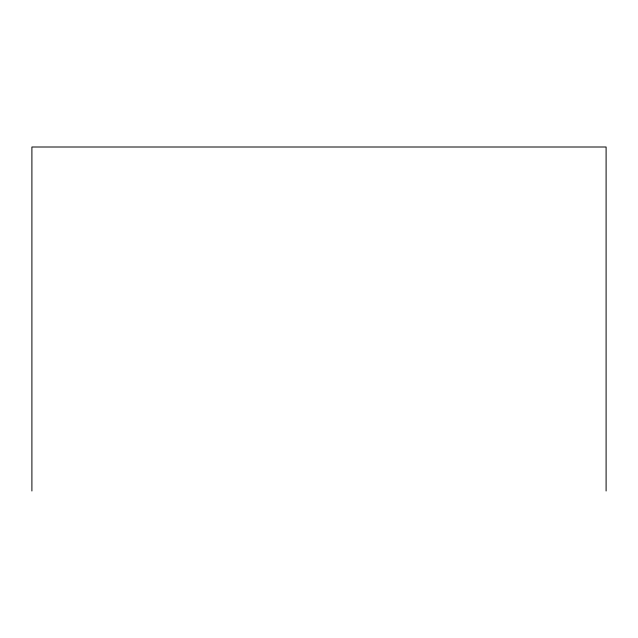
<?xml version="1.0" encoding="UTF-8"?>
<svg xmlns="http://www.w3.org/2000/svg" width="638" height="638" viewBox="0 0 638 638"><rect width="100%" height="100%" fill="white"/><g stroke="black" fill="none" stroke-linecap="round" stroke-linejoin="round"><path stroke-width="0.96" d="M606.1 490.997L606.1 147.003L31.9 147.003L31.9 490.997"/></g></svg>
